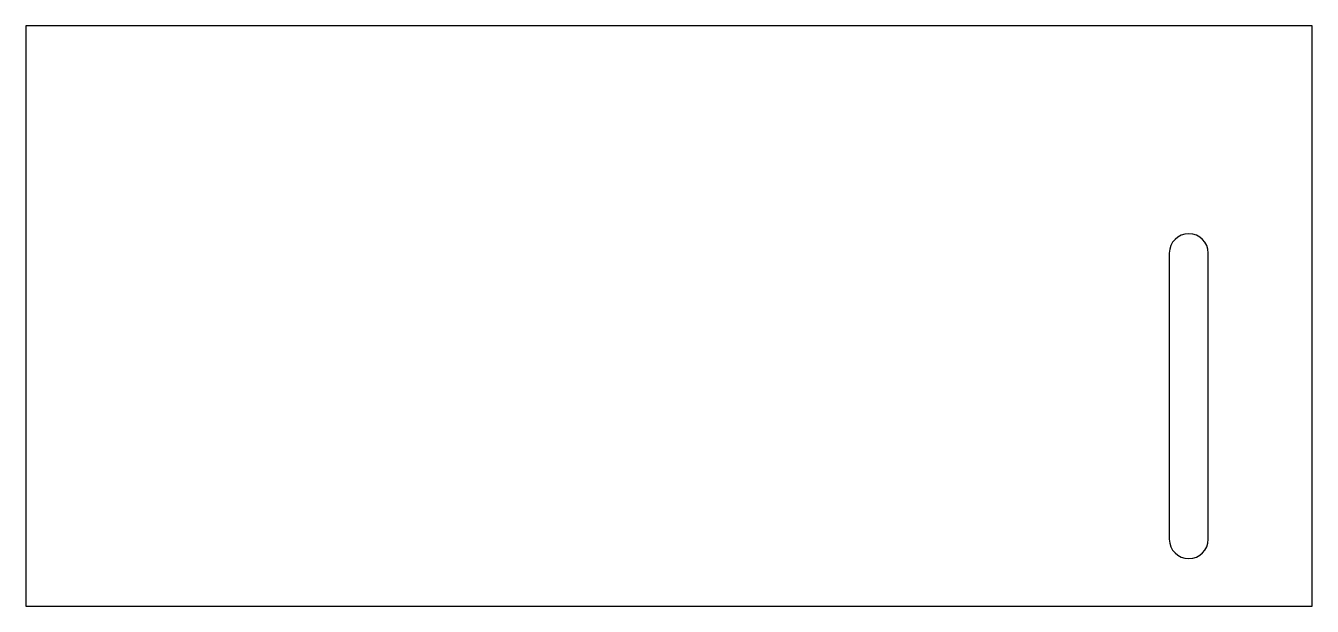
# Model space of a CAD drawing. Header units: millimetres. Extents: x 1221 to 1518, y 601 to 735.
import ezdxf

# ---------------------------------------------------------------- set-up
doc = ezdxf.new("R2010")
doc.units = ezdxf.units.MM

msp = doc.modelspace()

# ---------------------------------------------------------------- linework, layer by layer
for p, q in [((1485.46, 682.74), (1485.46, 616.74)), ((1494.46, 616.74), (1494.46, 682.74))]:
    msp.add_line(p, q)
msp.add_lwpolyline([(1518.46, 735.24), (1221.46, 735.24), (1221.46, 601.24), (1518.46, 601.24)], close=True)
for centre, start, end in [((1489.96, 682.74), 0, 180), ((1489.96, 616.74), 180, 0)]:
    msp.add_arc(centre, 4.5, start, end)

doc.saveas('drawing.dxf')
